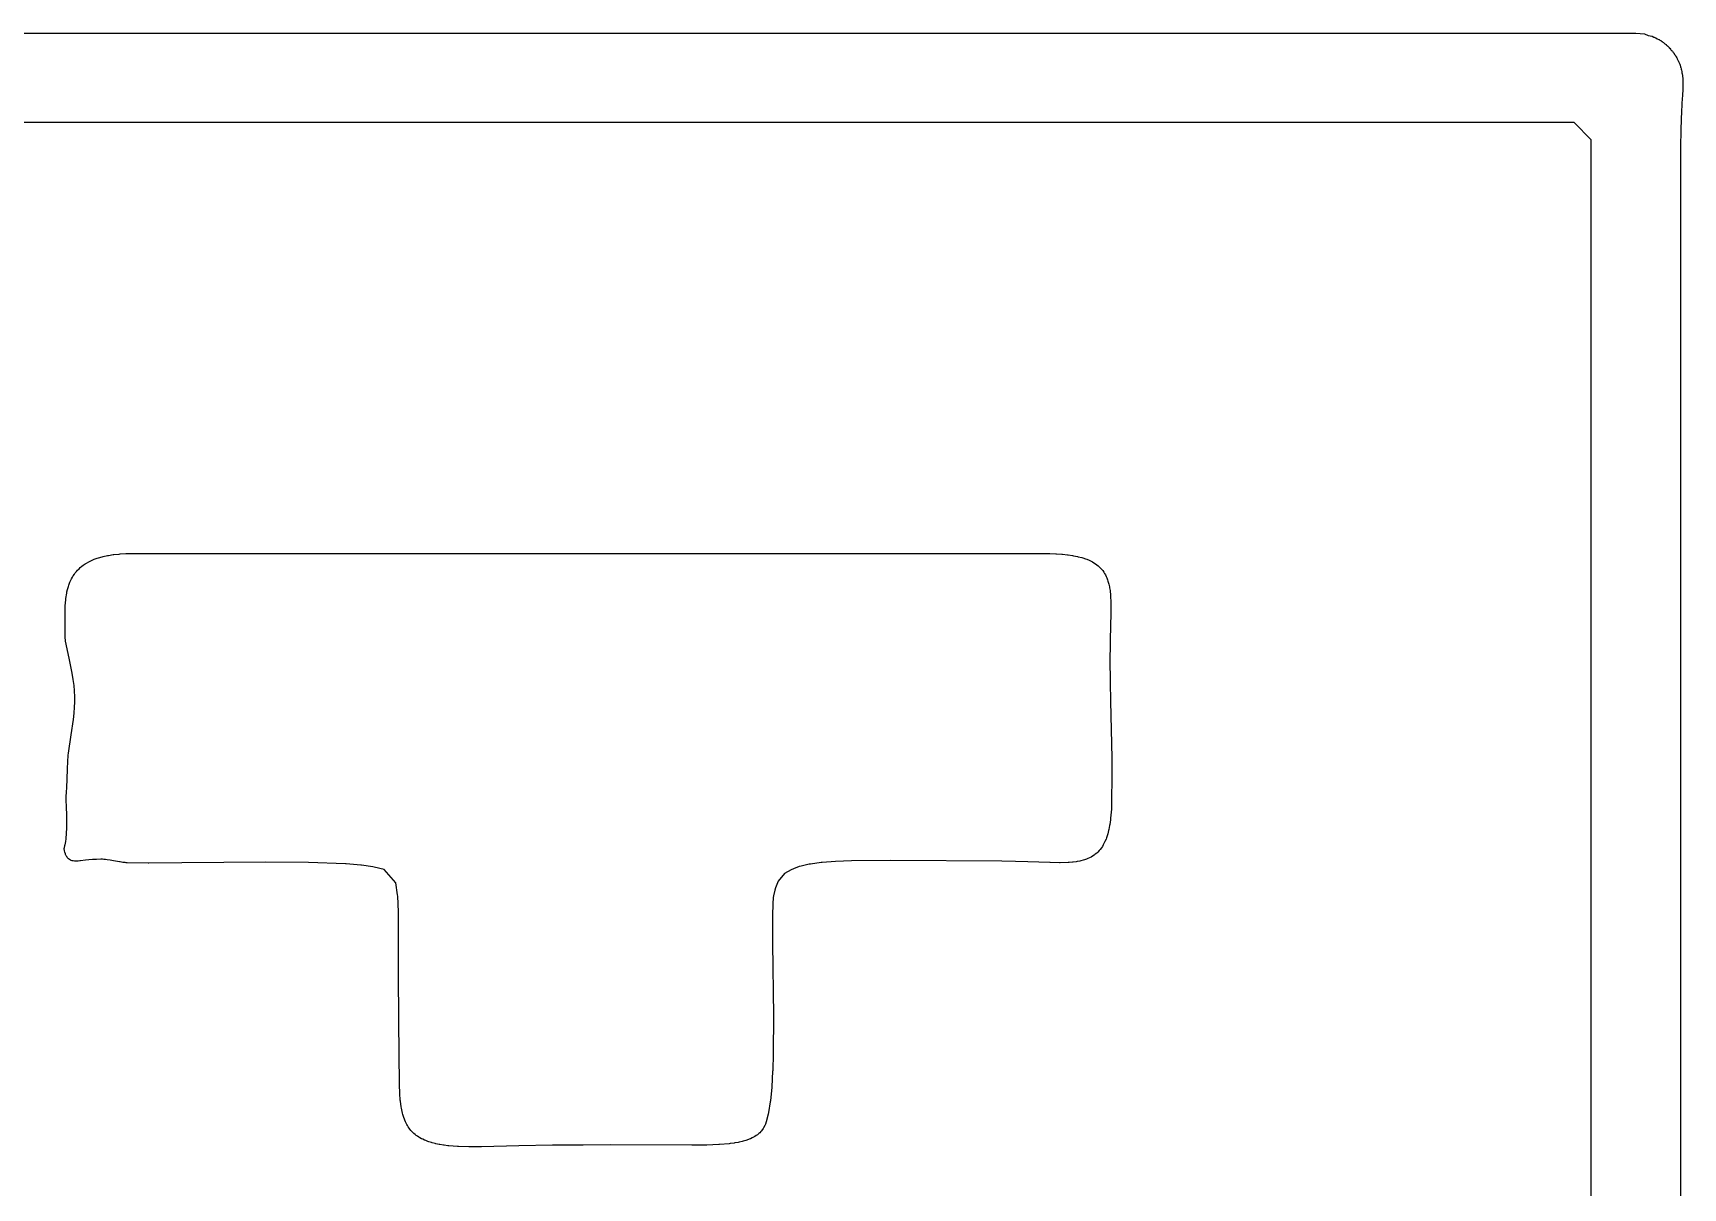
# Model space of a CAD drawing. Header units: millimetres. Extents: x 73.6 to 173.5, y -158 to -94.8.
# Drawn here: x 169.609 to 173.005, y -137.679 to -135.303 of the extents above; entities that cross this region are included whole.
import ezdxf

# ---------------------------------------------------------------- set-up
doc = ezdxf.new("R2010")
doc.units = ezdxf.units.MM
doc.layers.add('F.Mask', color=201, linetype='CONTINUOUS', true_color=0xd864ff)

msp = doc.modelspace()

# ---------------------------------------------------------------- linework, layer by layer
at = {"layer": 'F.Mask', "linetype": 'CONTINUOUS'}
for p, q in [((144.573228, -135.303016), (172.907744, -135.303016)), ((172.907744, -135.303016), (172.925693, -135.304784)), ((172.925693, -135.304784), (172.933311, -135.307939)), ((172.933311, -135.307939), (172.941428, -135.309404)), ((172.941428, -135.309404), (172.945069, -135.311267)), ((172.945069, -135.311267), (172.945667, -135.311399)), ((172.945667, -135.311399), (172.948386, -135.312922)), ((172.948386, -135.312922), (172.949199, -135.313133)), ((172.949199, -135.313133), (172.951732, -135.314677)), ((172.951732, -135.314677), (172.954918, -135.316307)), ((172.954918, -135.316307), (172.955275, -135.316427)), ((172.955275, -135.316427), (172.955597, -135.316655)), ((172.955597, -135.316655), (172.957484, -135.317621)), ((172.957484, -135.317621), (172.958511, -135.318281)), ((172.958511, -135.318281), (172.958766, -135.318483)), ((172.958766, -135.318483), (172.958858, -135.318521)), ((172.958858, -135.318521), (172.959023, -135.318686)), ((172.959023, -135.318686), (172.959877, -135.319362)), ((172.959877, -135.319362), (172.961401, -135.320216)), ((172.961401, -135.320216), (172.961867, -135.320541)), ((172.961867, -135.320541), (172.963152, -135.321639)), ((172.963152, -135.321639), (172.964598, -135.322521)), ((172.964598, -135.322521), (172.96504, -135.322854)), ((172.96504, -135.322854), (172.967388, -135.325014)), ((172.967388, -135.325014), (172.969988, -135.326858)), ((172.969988, -135.326858), (172.970382, -135.3272)), ((172.970382, -135.3272), (172.972164, -135.329083)), ((172.972164, -135.329083), (172.972655, -135.329472)), ((172.972655, -135.329472), (172.972703, -135.329542)), ((172.972703, -135.329542), (172.974406, -135.330908)), ((172.974406, -135.330908), (172.974772, -135.331266)), ((172.974772, -135.331266), (172.975734, -135.332412)), ((172.975734, -135.332412), (172.97601, -135.332596)), ((172.97601, -135.332596), (172.976395, -135.333063)), ((172.976395, -135.333063), (172.977372, -135.333914)), ((172.977372, -135.333914), (172.97772, -135.334282)), ((172.97772, -135.334282), (172.979453, -135.336525)), ((172.979453, -135.336525), (172.980016, -135.336949)), ((172.980016, -135.336949), (172.980922, -135.33819)), ((172.980922, -135.33819), (172.982683, -135.339999)), ((172.982683, -135.339999), (172.982996, -135.340392)), ((172.982996, -135.340392), (172.984571, -135.342819)), ((172.984571, -135.342819), (172.985158, -135.343344)), ((172.985158, -135.343344), (172.985815, -135.344424)), ((172.985815, -135.344424), (172.986367, -135.345081)), ((172.986367, -135.345081), (172.986435, -135.345241)), ((172.986435, -135.345241), (172.987483, -135.346512)), ((172.987483, -135.346512), (172.987765, -135.346932)), ((172.987765, -135.346932), (172.98838, -135.348077)), ((172.98838, -135.348077), (172.988748, -135.348553)), ((172.988748, -135.348553), (172.98893, -135.349032)), ((172.98893, -135.349032), (172.989241, -135.349354)), ((172.989241, -135.349354), (172.98964, -135.350132)), ((172.98964, -135.350132), (172.99065, -135.351516)), ((172.99065, -135.351516), (172.990911, -135.351959)), ((172.990911, -135.351959), (172.991934, -135.354165)), ((172.991934, -135.354165), (172.992814, -135.355521)), ((172.992814, -135.355521), (172.993031, -135.356275)), ((172.993031, -135.356275), (172.994538, -135.358749)), ((172.994538, -135.358749), (172.994772, -135.359234)), ((172.994772, -135.359234), (172.995616, -135.361545)), ((172.995616, -135.361545), (172.996302, -135.36282)), ((172.996302, -135.36282), (172.996403, -135.363326)), ((172.996403, -135.363326), (172.997469, -135.365404)), ((172.997469, -135.365404), (172.997674, -135.365924)), ((172.997674, -135.365924), (172.998101, -135.367427)), ((172.998101, -135.367427), (172.998765, -135.368836)), ((172.998765, -135.368836), (172.998956, -135.369373)), ((172.998956, -135.369373), (172.999825, -135.372872)), ((172.999825, -135.372872), (173.000012, -135.373201)), ((173.000012, -135.373201), (173.000157, -135.373848)), ((173.000157, -135.373848), (173.001233, -135.376739)), ((173.001233, -135.376739), (173.001391, -135.377337)), ((173.001391, -135.377337), (173.001766, -135.379669)), ((173.001766, -135.379669), (173.002475, -135.38192)), ((173.002475, -135.38192), (173.002609, -135.38256)), ((173.002609, -135.38256), (173.002843, -135.38471)), ((173.002843, -135.38471), (173.003397, -135.386809)), ((173.003397, -135.386809), (173.003508, -135.387498)), ((173.003508, -135.387498), (173.00361, -135.389165)), ((173.00361, -135.389165), (173.003978, -135.390795)), ((173.003978, -135.390795), (173.00407, -135.391537)), ((173.00407, -135.391537), (173.004105, -135.39294)), ((173.004105, -135.39294), (173.004372, -135.394316)), ((173.004372, -135.394316), (173.004447, -135.395119)), ((173.004447, -135.395119), (173.004436, -135.397266)), ((173.004436, -135.397266), (173.004746, -135.399392)), ((173.004684, -135.416534), (173.004603, -135.417096)), ((173.0048, -135.413845), (173.004684, -135.416534)), ((173.004829, -135.401173), (173.004727, -135.40314)), ((173.004727, -135.40314), (173.004928, -135.405099)), ((173.004746, -135.399392), (173.004829, -135.401173)), ((173.004863, -135.411904), (173.004746, -135.41287)), ((173.004746, -135.41287), (173.0048, -135.413845)), ((173.004936, -135.40716), (173.004823, -135.408346)), ((173.004823, -135.408346), (173.004915, -135.409541)), ((173.004915, -135.409541), (173.004863, -135.411904)), ((173.004928, -135.405099), (173.004936, -135.40716)), ((173.002669, -135.448553), (173.002334, -135.454525)), ((173.003332, -135.437956), (173.002669, -135.448553)), ((173.003722, -135.432092), (173.003332, -135.437956)), ((173.003926, -135.429033), (173.003722, -135.432092)), ((173.00394, -135.42883), (173.003922, -135.428934)), ((173.003922, -135.428934), (173.003926, -135.429033)), ((173.00441, -135.421535), (173.00394, -135.42883)), ((173.004459, -135.420708), (173.004395, -135.421116)), ((173.004395, -135.421116), (173.00441, -135.421535)), ((173.004628, -135.417657), (173.004459, -135.420708)), ((173.004603, -135.417096), (173.004628, -135.417657)), ((173.001009, -135.48452), (173.000856, -135.489133)), ((173.001296, -135.476589), (173.001009, -135.48452)), ((173.001318, -135.475974), (173.001296, -135.476589)), ((173.001647, -135.468243), (173.001318, -135.475974)), ((173.00199, -135.461065), (173.001647, -135.468243)), ((173.002334, -135.454525), (173.00199, -135.461065)), ((172.780772, -135.487022), (144.700378, -135.487022)), ((172.815967, -135.522453), (172.780772, -135.487022)), ((173.00021, -135.514242), (173.000028, -135.525588)), ((173.000293, -135.510498), (173.00021, -135.514242)), ((173.000446, -135.503455), (173.000293, -135.510498)), ((173.000526, -135.500488), (173.000446, -135.503455)), ((173.000707, -135.493667), (173.000526, -135.500488)), ((173.000856, -135.489133), (173.000707, -135.493667)), ((172.81577, -135.553569), (172.815778, -135.550658)), ((172.815778, -135.550658), (172.815797, -135.55046)), ((172.81578, -135.550265), (172.815819, -135.544546)), ((172.815797, -135.55046), (172.81578, -135.550265)), ((172.815819, -135.544546), (172.815967, -135.522453)), ((172.999785, -135.551126), (172.999747, -135.565661)), ((172.999873, -135.538205), (172.999785, -135.551126)), ((173.000028, -135.525588), (172.999873, -135.538205)), ((172.815741, -135.565193), (172.815757, -135.55873)), ((172.815752, -135.565311), (172.815741, -135.565193)), ((172.815741, -135.565427), (172.815752, -135.565311)), ((172.815741, -135.568251), (172.815741, -135.565427)), ((172.815741, -140.915446), (172.815741, -135.568251)), ((172.815757, -135.55873), (172.81577, -135.553575)), ((172.81577, -135.553575), (172.81577, -135.553569)), ((172.999747, -135.565661), (172.999747, -141.042421)), ((169.706649, -136.402721), (169.710134, -136.399808)), ((169.710134, -136.399808), (169.712757, -136.397819)), ((169.712757, -136.397819), (169.716851, -136.395005)), ((169.716851, -136.395005), (169.719455, -136.393379)), ((169.719455, -136.393379), (169.724289, -136.390645)), ((169.724289, -136.390645), (169.726934, -136.389295)), ((169.726934, -136.389295), (169.732589, -136.386706)), ((169.732589, -136.386706), (169.735087, -136.385677)), ((169.735087, -136.385677), (169.741629, -136.383278)), ((169.741629, -136.383278), (169.744028, -136.382496)), ((169.744028, -136.382496), (169.751591, -136.38033)), ((169.751591, -136.38033), (169.753765, -136.379785)), ((169.753765, -136.379785), (169.762394, -136.377916)), ((169.762394, -136.377916), (169.764453, -136.377534)), ((169.764453, -136.377534), (169.774067, -136.376049)), ((169.774067, -136.376049), (169.775944, -136.375812)), ((169.775944, -136.375812), (169.786747, -136.37474)), ((169.786747, -136.37474), (169.788401, -136.374615)), ((169.788401, -136.374615), (169.800283, -136.374007)), ((169.800283, -136.374007), (169.802024, -136.373962)), ((169.802024, -136.373962), (171.70051, -136.373772)), ((171.70051, -136.373772), (171.701998, -136.373802)), ((171.701998, -136.373802), (171.714276, -136.374302)), ((171.714276, -136.374302), (171.715345, -136.374361)), ((171.715345, -136.374361), (171.726712, -136.375157)), ((171.726712, -136.375157), (171.728, -136.375271)), ((171.728, -136.375271), (171.738283, -136.376371)), ((171.738283, -136.376371), (171.739685, -136.376549)), ((171.739685, -136.376549), (171.748822, -136.377896)), ((171.748822, -136.377896), (171.750551, -136.378195)), ((171.750551, -136.378195), (171.758637, -136.379801)), ((171.758637, -136.379801), (171.760486, -136.380222)), ((171.760486, -136.380222), (171.767507, -136.382027)), ((171.767507, -136.382027), (171.769747, -136.382683)), ((171.769747, -136.382683), (171.775613, -136.384613)), ((171.775613, -136.384613), (171.778168, -136.385565)), ((171.778168, -136.385565), (171.783106, -136.387623)), ((171.783106, -136.387623), (171.785778, -136.388871)), ((171.785778, -136.388871), (171.789771, -136.390945)), ((171.789771, -136.390945), (171.792759, -136.392691)), ((171.792759, -136.392691), (171.795962, -136.394782)), ((171.795962, -136.394782), (171.79888, -136.39691)), ((171.79888, -136.39691), (171.80148, -136.399019)), ((171.80148, -136.399019), (171.804326, -136.4016)), ((171.804326, -136.4016), (171.806439, -136.403738)), ((169.682854, -136.439054), (169.68445, -136.434735)), ((169.68445, -136.434735), (169.685422, -136.432375)), ((169.685422, -136.432375), (169.687249, -136.428368)), ((169.687249, -136.428368), (169.688509, -136.425877)), ((169.688509, -136.425877), (169.690558, -136.422202)), ((169.690558, -136.422202), (169.692169, -136.419587)), ((169.692169, -136.419587), (169.69449, -136.41617)), ((169.69449, -136.41617), (169.696381, -136.41364)), ((169.696381, -136.41364), (169.699009, -136.410436)), ((169.699009, -136.410436), (169.701184, -136.408023)), ((169.701184, -136.408023), (169.704224, -136.404951)), ((169.704224, -136.404951), (169.706649, -136.402721)), ((171.806439, -136.403738), (171.809028, -136.406666)), ((171.809028, -136.406666), (171.810831, -136.40895)), ((171.810831, -136.40895), (171.81307, -136.412132)), ((171.81307, -136.412132), (171.814694, -136.414733)), ((171.814694, -136.414733), (171.816417, -136.417833)), ((171.816417, -136.417833), (171.817957, -136.420966)), ((171.817957, -136.420966), (171.819236, -136.423904)), ((171.819236, -136.423904), (171.820653, -136.427612)), ((171.820653, -136.427612), (171.821564, -136.430326)), ((171.821564, -136.430326), (171.822831, -136.434686)), ((171.822831, -136.434686), (171.823432, -136.437059)), ((169.675743, -136.481088), (169.676622, -136.469187)), ((169.676622, -136.469187), (169.676927, -136.466486)), ((169.676927, -136.466486), (169.678653, -136.45519)), ((169.678653, -136.45519), (169.679146, -136.452613)), ((169.679146, -136.452613), (169.680232, -136.447908)), ((169.680232, -136.447908), (169.680745, -136.445946)), ((169.680745, -136.445946), (169.682099, -136.441334)), ((169.682099, -136.441334), (169.682854, -136.439054)), ((171.823432, -136.437059), (171.824545, -136.442207)), ((171.824545, -136.442207), (171.82491, -136.444168)), ((171.82491, -136.444168), (171.825822, -136.449992)), ((171.825822, -136.449992), (171.826055, -136.451778)), ((171.826055, -136.451778), (171.826716, -136.458048)), ((171.826716, -136.458048), (171.826863, -136.459926)), ((171.826863, -136.459926), (171.827648, -136.475444)), ((169.675374, -136.496733), (169.675379, -136.495625)), ((169.675693, -136.523588), (169.675374, -136.496733)), ((169.675379, -136.495625), (169.675656, -136.482919)), ((169.675656, -136.482919), (169.675743, -136.481088)), ((171.827704, -136.495956), (171.826171, -136.551306)), ((171.827648, -136.475444), (171.827693, -136.477191)), ((171.827693, -136.477191), (171.827717, -136.494916)), ((171.827717, -136.494916), (171.827704, -136.495956)), ((169.675313, -136.544818), (169.675684, -136.536513)), ((169.675684, -136.536513), (169.675693, -136.523588)), ((169.676074, -136.55378), (169.675313, -136.544818)), ((169.683757, -136.589135), (169.676074, -136.55378)), ((171.825862, -136.563731), (171.825613, -136.590361)), ((171.826187, -136.551348), (171.825862, -136.563731)), ((171.826171, -136.551306), (171.826187, -136.551348)), ((169.689902, -136.619999), (169.683757, -136.589135)), ((171.825613, -136.590361), (171.825863, -136.638919)), ((169.692124, -136.633165), (169.689902, -136.619999)), ((169.693774, -136.645199), (169.692124, -136.633165)), ((171.825863, -136.638919), (171.826442, -136.677285)), ((169.694809, -136.655925), (169.693774, -136.645199)), ((169.694908, -136.657266), (169.694809, -136.655925)), ((169.695404, -136.666913), (169.694908, -136.657266)), ((169.695443, -136.668294), (169.695404, -136.666913)), ((169.695495, -136.677937), (169.695443, -136.668294)), ((169.692585, -136.71544), (169.69405, -136.702219)), ((169.69405, -136.702219), (169.695029, -136.69004)), ((169.695029, -136.69004), (169.69547, -136.679332)), ((169.69547, -136.679332), (169.695495, -136.677937)), ((171.826442, -136.677285), (171.828003, -136.736395)), ((169.688137, -136.74661), (169.692585, -136.71544)), ((171.828003, -136.736395), (171.828003, -136.736396)), ((171.828003, -136.736396), (171.828711, -136.764216)), ((169.682055, -136.784473), (169.688137, -136.74661)), ((171.828711, -136.764216), (171.828712, -136.764267)), ((171.828712, -136.764267), (171.829186, -136.795344)), ((169.680442, -136.816135), (169.681051, -136.802415)), ((169.681051, -136.802415), (169.681643, -136.788533)), ((169.681643, -136.788533), (169.682055, -136.784473)), ((171.829186, -136.795344), (171.82919, -136.79573)), ((171.82919, -136.79573), (171.829299, -136.833476)), ((169.678646, -136.854317), (169.679412, -136.838309)), ((169.679412, -136.838309), (169.680442, -136.816135)), ((171.829298, -136.833907), (171.828933, -136.881811)), ((171.829299, -136.833476), (171.829298, -136.833907)), ((169.677555, -136.877239), (169.677593, -136.875753)), ((169.677593, -136.875753), (169.67762, -136.875007)), ((169.67762, -136.875007), (169.677719, -136.872877)), ((169.677719, -136.872877), (169.677729, -136.872669)), ((169.677728, -136.872668), (169.678094, -136.865274)), ((169.677729, -136.872669), (169.677728, -136.872668)), ((169.678094, -136.865274), (169.678098, -136.865174)), ((169.678098, -136.865174), (169.678646, -136.854317)), ((169.677515, -136.879551), (169.677522, -136.878801)), ((169.677517, -136.880248), (169.677515, -136.879551)), ((169.67753, -136.881153), (169.677517, -136.880248)), ((169.677522, -136.878801), (169.677548, -136.877558)), ((169.677548, -136.881813), (169.67753, -136.881153)), ((169.677548, -136.877558), (169.677549, -136.877559)), ((169.677576, -136.882528), (169.677548, -136.881813)), ((169.677549, -136.877559), (169.677556, -136.87724)), ((169.677556, -136.87724), (169.677555, -136.877239)), ((169.677634, -136.883672), (169.677576, -136.882528)), ((169.678041, -136.89209), (169.677634, -136.883672)), ((169.678359, -136.899823), (169.678041, -136.89209)), ((169.678621, -136.907341), (169.678359, -136.899823)), ((169.67879, -136.914156), (169.678621, -136.907341)), ((171.827745, -136.90981), (171.826746, -136.920394)), ((171.827844, -136.908513), (171.827745, -136.90981)), ((171.828529, -136.896685), (171.827844, -136.908513)), ((171.828576, -136.895561), (171.828529, -136.896685)), ((171.828923, -136.882424), (171.828576, -136.895561)), ((171.828933, -136.881811), (171.828923, -136.882424)), ((169.678563, -136.94597), (169.678728, -136.941715)), ((169.678728, -136.941715), (169.678845, -136.937096)), ((169.678895, -136.920511), (169.67879, -136.914156)), ((169.678845, -136.937096), (169.678914, -136.932029)), ((169.678935, -136.926487), (169.678895, -136.920511)), ((169.678914, -136.932029), (169.678935, -136.926487)), ((171.822954, -136.943381), (171.821142, -136.950478)), ((171.823425, -136.941261), (171.822954, -136.943381)), ((171.824984, -136.933052), (171.823425, -136.941261)), ((171.825266, -136.931333), (171.824984, -136.933052)), ((171.826576, -136.921858), (171.825266, -136.931333)), ((171.826746, -136.920394), (171.826576, -136.921858)), ((169.67374, -136.980572), (169.673939, -136.978816)), ((169.673939, -136.978816), (169.674007, -136.978445)), ((169.674007, -136.978445), (169.674322, -136.977068)), ((169.674322, -136.977068), (169.674622, -136.975899)), ((169.674622, -136.975899), (169.674643, -136.975811)), ((169.674643, -136.975811), (169.675143, -136.973871)), ((169.675143, -136.973871), (169.675193, -136.973671)), ((169.675193, -136.973671), (169.675363, -136.973007)), ((169.675363, -136.973007), (169.675666, -136.971746)), ((169.675666, -136.971746), (169.676011, -136.970138)), ((169.676011, -136.970138), (169.676326, -136.968482)), ((169.676326, -136.968482), (169.676647, -136.966625)), ((169.676647, -136.966625), (169.676967, -136.964533)), ((169.676967, -136.964533), (169.677274, -136.962219)), ((169.677274, -136.962219), (169.677583, -136.959559)), ((169.677583, -136.959559), (169.677867, -136.956663)), ((169.677867, -136.956663), (169.678127, -136.95345)), ((169.678127, -136.95345), (169.67836, -136.94989)), ((169.67836, -136.94989), (169.678563, -136.94597)), ((171.810104, -136.976234), (171.807979, -136.979386)), ((171.811952, -136.973163), (171.810104, -136.976234)), ((171.814068, -136.9692), (171.811952, -136.973163)), ((171.815437, -136.966328), (171.814068, -136.9692)), ((171.817511, -136.961408), (171.815437, -136.966328)), ((171.81851, -136.958741), (171.817511, -136.961408)), ((171.820475, -136.952765), (171.81851, -136.958741)), ((171.821142, -136.950478), (171.820475, -136.952765)), ((169.673717, -136.981278), (169.67374, -136.980572)), ((169.673782, -136.982599), (169.673717, -136.981278)), ((169.673944, -136.983788), (169.673782, -136.982599)), ((169.674325, -136.98552), (169.673944, -136.983788)), ((169.674996, -136.988095), (169.674325, -136.98552)), ((169.675961, -136.991197), (169.674996, -136.988095)), ((169.67647, -136.992599), (169.675961, -136.991197)), ((169.677624, -136.995354), (169.67647, -136.992599)), ((169.678628, -136.997235), (169.677624, -136.995354)), ((169.679732, -136.998911), (169.678628, -136.997235)), ((169.681138, -137.000633), (169.679732, -136.998911)), ((169.68253, -137.001986), (169.681138, -137.000633)), ((169.684516, -137.003479), (169.68253, -137.001986)), ((169.686289, -137.004485), (169.684516, -137.003479)), ((169.687954, -137.005189), (169.686289, -137.004485)), ((169.690209, -137.005864), (169.687954, -137.005189)), ((169.691708, -137.006157), (169.690209, -137.005864)), ((169.694745, -137.006462), (169.691708, -137.006157)), ((169.695372, -137.006492), (169.694745, -137.006462)), ((169.69866, -137.0065), (169.695372, -137.006492)), ((169.700638, -137.006411), (169.69866, -137.0065)), ((169.702334, -137.006295), (169.700638, -137.006411)), ((169.70595, -137.00596), (169.702334, -137.006295)), ((169.706749, -137.005877), (169.70595, -137.00596)), ((169.717684, -137.004625), (169.706749, -137.005877)), ((169.724335, -137.003938), (169.717684, -137.004625)), ((169.731706, -137.003336), (169.724335, -137.003938)), ((169.739891, -137.002919), (169.731706, -137.003336)), ((169.748923, -137.002752), (169.739891, -137.002919)), ((169.752083, -137.00281), (169.748923, -137.002752)), ((169.755281, -137.002996), (169.752083, -137.00281)), ((169.758448, -137.003271), (169.755281, -137.002996)), ((169.76166, -137.003647), (169.758448, -137.003271)), ((169.768131, -137.004602), (169.76166, -137.003647)), ((169.77485, -137.005778), (169.768131, -137.004602)), ((169.787535, -137.008052), (169.77485, -137.005778)), ((169.788555, -137.008219), (169.787535, -137.008052)), ((169.794338, -137.009066), (169.788555, -137.008219)), ((169.795415, -137.009206), (169.794338, -137.009066)), ((169.79789, -137.009488), (169.795415, -137.009206)), ((169.79874, -137.009574), (169.79789, -137.009488)), ((169.800804, -137.009756), (169.79874, -137.009574)), ((169.803042, -137.00988), (169.800804, -137.009756)), ((169.846445, -137.01086), (169.803042, -137.00988)), ((169.847464, -137.010868), (169.846445, -137.01086)), ((169.915303, -137.010327), (169.847464, -137.010868)), ((169.915351, -137.010327), (169.915303, -137.010327)), ((170.088478, -137.008484), (169.915351, -137.010327)), ((170.176074, -137.009149), (170.088478, -137.008484)), ((170.252259, -137.01214), (170.176074, -137.009149)), ((170.253611, -137.012223), (170.252259, -137.01214)), ((170.283725, -137.014771), (170.253611, -137.012223)), ((171.206936, -137.012964), (171.189948, -137.016806)), ((171.209476, -137.012503), (171.206936, -137.012964)), ((171.231451, -137.009488), (171.209476, -137.012503)), ((171.233218, -137.009299), (171.231451, -137.009488)), ((171.260802, -137.007167), (171.233218, -137.009299)), ((171.29376, -137.005865), (171.260802, -137.007167)), ((171.37458, -137.005264), (171.29376, -137.005865)), ((171.60323, -137.006586), (171.37458, -137.005264)), ((171.631028, -137.006937), (171.60323, -137.006586)), ((171.656727, -137.007753), (171.631028, -137.006937)), ((171.701882, -137.009517), (171.656727, -137.007753)), ((171.702749, -137.009541), (171.701882, -137.009517)), ((171.721544, -137.009826), (171.702749, -137.009541)), ((171.723092, -137.009816), (171.721544, -137.009826)), ((171.739589, -137.009346), (171.723092, -137.009816)), ((171.74145, -137.009244), (171.739589, -137.009346)), ((171.748286, -137.008685), (171.74145, -137.009244)), ((171.749837, -137.008524), (171.748286, -137.008685)), ((171.756089, -137.007731), (171.749837, -137.008524)), ((171.758111, -137.007413), (171.756089, -137.007731)), ((171.763624, -137.006383), (171.758111, -137.007413)), ((171.765929, -137.005872), (171.763624, -137.006383)), ((171.770739, -137.004633), (171.765929, -137.005872)), ((171.773351, -137.003851), (171.770739, -137.004633)), ((171.77737, -137.002474), (171.773351, -137.003851)), ((171.780431, -137.001261), (171.77737, -137.002474)), ((171.783787, -136.999743), (171.780431, -137.001261)), ((171.786934, -136.998125), (171.783787, -136.999743)), ((171.789757, -136.996487), (171.786934, -136.998125)), ((171.793051, -136.994319), (171.789757, -136.996487)), ((171.795469, -136.992524), (171.793051, -136.994319)), ((171.798551, -136.989948), (171.795469, -136.992524)), ((171.800771, -136.987864), (171.798551, -136.989948)), ((171.803518, -136.984974), (171.800771, -136.987864)), ((171.805664, -136.982442), (171.803518, -136.984974)), ((171.807979, -136.979386), (171.805664, -136.982442)), ((170.285395, -137.01496), (170.283725, -137.014771)), ((170.308607, -137.018241), (170.285395, -137.01496)), ((170.311668, -137.018837), (170.308607, -137.018241)), ((170.331751, -137.023843), (170.311668, -137.018837)), ((170.356332, -137.051249), (170.331751, -137.023843)), ((171.156133, -137.032134), (171.14282, -137.047517)), ((171.169502, -137.024452), (171.156133, -137.032134)), ((171.174225, -137.022259), (171.169502, -137.024452)), ((171.18633, -137.017867), (171.174225, -137.022259)), ((171.189948, -137.016806), (171.18633, -137.017867)), ((170.359701, -137.075908), (170.356332, -137.051249)), ((170.359939, -137.078457), (170.359701, -137.075908)), ((170.361577, -137.1109), (170.359939, -137.078457)), ((171.133402, -137.077935), (171.132876, -137.081469)), ((171.135856, -137.06626), (171.133402, -137.077935)), ((171.13733, -137.061364), (171.135856, -137.06626)), ((171.14282, -137.047517), (171.13733, -137.061364)), ((170.361616, -137.112394), (170.361577, -137.1109)), ((170.361694, -137.236367), (170.361616, -137.112394)), ((171.131633, -137.096071), (171.130967, -137.116982)), ((171.131735, -137.094385), (171.131633, -137.096071)), ((171.132876, -137.081469), (171.131735, -137.094385)), ((171.130967, -137.116982), (171.13103, -137.175273)), ((171.13103, -137.175273), (171.133017, -137.32452)), ((170.361916, -137.336007), (170.361694, -137.236367)), ((170.361919, -137.336296), (170.361916, -137.336007)), ((170.363541, -137.466855), (170.361919, -137.336296)), ((171.13302, -137.325243), (171.132598, -137.401501)), ((171.133017, -137.32452), (171.13302, -137.325243)), ((171.132583, -137.402326), (171.131519, -137.437586)), ((171.132598, -137.401501), (171.132583, -137.402326)), ((171.131484, -137.438408), (171.129678, -137.470483)), ((171.131519, -137.437586), (171.131484, -137.438408)), ((170.363557, -137.467599), (170.363541, -137.466855)), ((170.364077, -137.483201), (170.363557, -137.467599)), ((170.364151, -137.484592), (170.364077, -137.483201)), ((170.365158, -137.498259), (170.364151, -137.484592)), ((171.129578, -137.471799), (171.126933, -137.499577)), ((171.129678, -137.470483), (171.129578, -137.471799)), ((170.365375, -137.500357), (170.365158, -137.498259)), ((170.366946, -137.51214), (170.365375, -137.500357)), ((170.367434, -137.514934), (170.366946, -137.51214)), ((170.369663, -137.525253), (170.367434, -137.514934)), ((171.126667, -137.50169), (171.123205, -137.523732)), ((171.126933, -137.499577), (171.126667, -137.50169)), ((170.370335, -137.527869), (170.369663, -137.525253)), ((170.3715, -137.531772), (170.370335, -137.527869)), ((170.372151, -137.533738), (170.3715, -137.531772)), ((170.373531, -137.537525), (170.372151, -137.533738)), ((170.374393, -137.53967), (170.373531, -137.537525)), ((170.375869, -137.543018), (170.374393, -137.53967)), ((170.37699, -137.545327), (170.375869, -137.543018)), ((170.378546, -137.548254), (170.37699, -137.545327)), ((170.379938, -137.550642), (170.378546, -137.548254)), ((170.381612, -137.553269), (170.379938, -137.550642)), ((170.383259, -137.555631), (170.381612, -137.553269)), ((170.385081, -137.558027), (170.383259, -137.555631)), ((171.112852, -137.555326), (171.112008, -137.556662)), ((171.115448, -137.550379), (171.112852, -137.555326)), ((171.11671, -137.547422), (171.115448, -137.550379)), ((171.118326, -137.54274), (171.11671, -137.547422)), ((171.122437, -137.527361), (171.118326, -137.54274)), ((171.123205, -137.523732), (171.122437, -137.527361)), ((170.386971, -137.560306), (170.385081, -137.558027)), ((170.388959, -137.562506), (170.386971, -137.560306)), ((170.39107, -137.56465), (170.388959, -137.562506)), ((170.393281, -137.566708), (170.39107, -137.56465)), ((170.395555, -137.568651), (170.393281, -137.566708)), ((170.398068, -137.570619), (170.395555, -137.568651)), ((170.40041, -137.572303), (170.398068, -137.570619)), ((170.403359, -137.574243), (170.40041, -137.572303)), ((170.405659, -137.575634), (170.403359, -137.574243)), ((170.409118, -137.577547), (170.405659, -137.575634)), ((170.411299, -137.578655), (170.409118, -137.577547)), ((170.415255, -137.580493), (170.411299, -137.578655)), ((170.417528, -137.581453), (170.415255, -137.580493)), ((170.422099, -137.583196), (170.417528, -137.581453)), ((170.423972, -137.58385), (170.422099, -137.583196)), ((170.429248, -137.585529), (170.423972, -137.58385)), ((170.431034, -137.586045), (170.429248, -137.585529)), ((170.436995, -137.587592), (170.431034, -137.586045)), ((170.438587, -137.587966), (170.436995, -137.587592)), ((170.445213, -137.589353), (170.438587, -137.587966)), ((170.446636, -137.589621), (170.445213, -137.589353)), ((170.453936, -137.590841), (170.446636, -137.589621)), ((171.020442, -137.589567), (170.996004, -137.590583)), ((171.021958, -137.589472), (171.020442, -137.589567)), ((171.042258, -137.587759), (171.021958, -137.589472)), ((171.043915, -137.58758), (171.042258, -137.587759)), ((171.052082, -137.586501), (171.043915, -137.58758)), ((171.053542, -137.586278), (171.052082, -137.586501)), ((171.060838, -137.585011), (171.053542, -137.586278)), ((171.06259, -137.584661), (171.060838, -137.585011)), ((171.06885, -137.583245), (171.06259, -137.584661)), ((171.070967, -137.582697), (171.06885, -137.583245)), ((171.07626, -137.581149), (171.070967, -137.582697)), ((171.078583, -137.580382), (171.07626, -137.581149)), ((171.082952, -137.578768), (171.078583, -137.580382)), ((171.085602, -137.577664), (171.082952, -137.578768)), ((171.089103, -137.576033), (171.085602, -137.577664)), ((171.092068, -137.574474), (171.089103, -137.576033)), ((171.094828, -137.572848), (171.092068, -137.574474)), ((171.097762, -137.570918), (171.094828, -137.572848)), ((171.100026, -137.569261), (171.097762, -137.570918)), ((171.102924, -137.566891), (171.100026, -137.569261)), ((171.104838, -137.565147), (171.102924, -137.566891)), ((171.107481, -137.562463), (171.104838, -137.565147)), ((171.108656, -137.561133), (171.107481, -137.562463)), ((171.112008, -137.556662), (171.108656, -137.561133)), ((170.45525, -137.591034), (170.453936, -137.590841)), ((170.463103, -137.592036), (170.45525, -137.591034)), ((170.464752, -137.592206), (170.463103, -137.592036)), ((170.483242, -137.59366), (170.464752, -137.592206)), ((170.485037, -137.593755), (170.483242, -137.59366)), ((170.506286, -137.594335), (170.485037, -137.593755)), ((170.507637, -137.594345), (170.506286, -137.594335)), ((170.532176, -137.594036), (170.507637, -137.594345)), ((170.532578, -137.594029), (170.532176, -137.594036)), ((170.609184, -137.592123), (170.532578, -137.594029)), ((170.678556, -137.590999), (170.609184, -137.592123)), ((170.74133, -137.59049), (170.678556, -137.590999)), ((170.797495, -137.590418), (170.74133, -137.59049)), ((170.965449, -137.591068), (170.797495, -137.590418)), ((170.966082, -137.591064), (170.965449, -137.591068)), ((170.99518, -137.590607), (170.966082, -137.591064)), ((170.996004, -137.590583), (170.99518, -137.590607))]:
    msp.add_line(p, q, dxfattribs=at)

doc.saveas('drawing.dxf')
